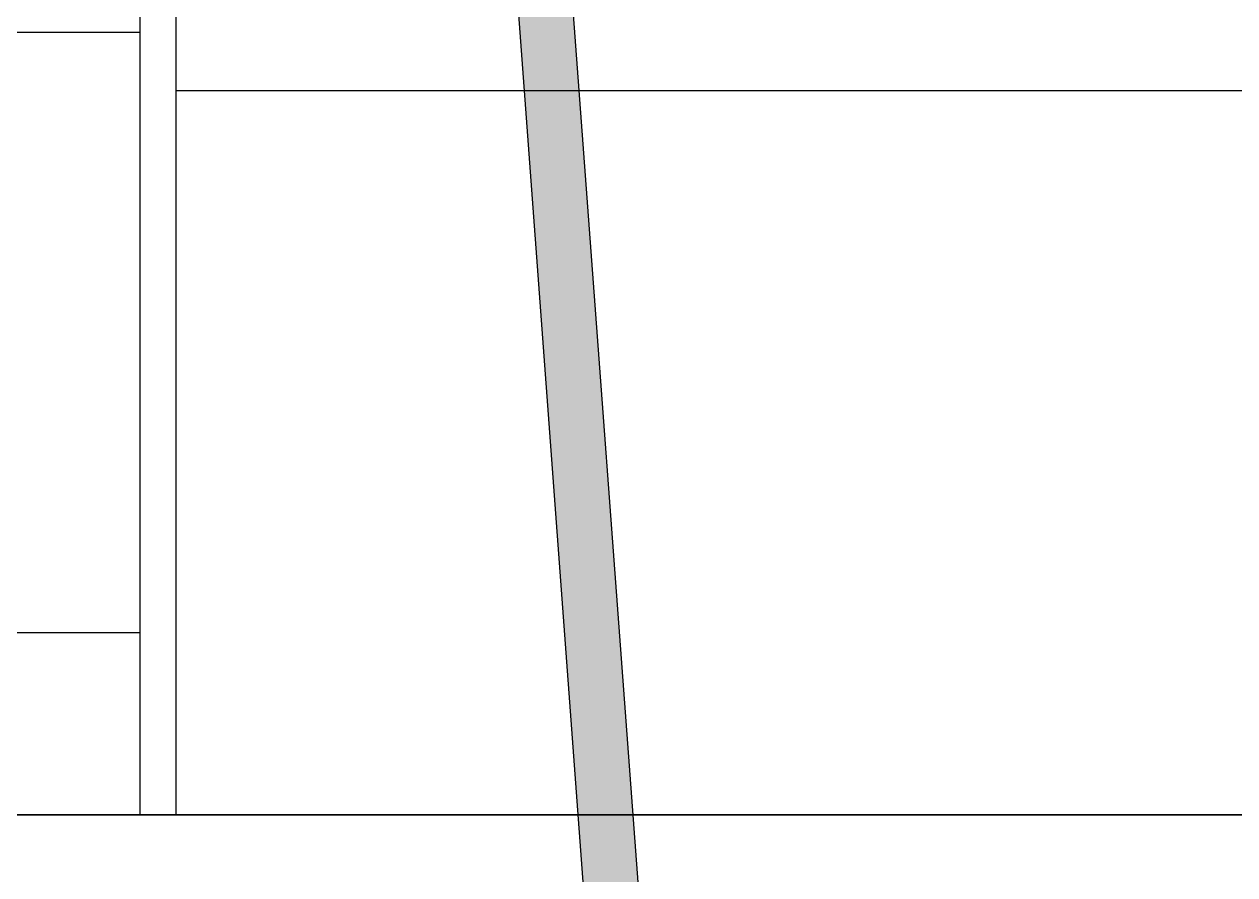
# Model space of a CAD drawing. Header units: metres. Extents: x 5805.4 to 5902.4, y 1788.4 to 1816.4.
# Drawn here: x 5847.915 to 5848.581, y 1789.087 to 1789.554 of the extents above; entities that cross this region are included whole.
import ezdxf

# ---------------------------------------------------------------- set-up
doc = ezdxf.new("R2010")
doc.units = ezdxf.units.M
doc.header["$LTSCALE"] = 0.02
doc.set_wipeout_variables(frame=1)
doc.layers.add('A-Muebles', color=7, linetype='Continuous')
doc.layers.add('HACHT', color=9, linetype='Continuous')
doc.layers.add('paredes', color=5, linetype='Continuous', lineweight=40)

# ---------------------------------------------------------------- blocks, each defined once
blk = doc.blocks.new('CASTER')
for p, q in [((-0.983, -0.254), (0.985, -0.254)), ((-0.983, -0.475), (-0.983, -0.254)), ((0.985, -0.254), (0.985, -0.475)), ((-0.983, -0.471), (0.52, -0.471)), ((-0.686, -0.475), (-0.686, -0.652)), ((0.52, -0.471), (0.985, -0.471)), ((0.614, -0.652), (0.614, -0.475)), ((-0.686, -0.652), (0.28, -2.685)), ((1.505, -1.005), (0.614, -0.652)), ((0.8, -2.685), (1.505, -1.005)), ((0.28, -2.685), (0.8, -2.685))]:
    blk.add_line(p, q)
blk.add_arc((0.532, -2.459), 1.469, 128.7974, 54.0441)
blk = doc.blocks.new('cres_cor_elev')
at = {"extrusion": (0, 0, -1)}
for p, q in [((-1.844, 66.43), (-1.844, 5.229)), ((23.418, 5.229), (23.418, 35.563)), ((-1.844, 5.229), (-2.231, 5.229)), ((-2.231, 5.229), (-2.231, 4.588)), ((23.563, 5.229), (23.418, 5.229)), ((23.563, 4.588), (23.563, 5.229)), ((-2.231, 4.588), (-2.231, 4.588)), ((23.563, 3.667), (23.563, 4.588)), ((23.563, 4.588), (23.563, 4.588))]:
    blk.add_line(p, q, dxfattribs=at)
for p, q in [((-1.844, 66.43), (-1.844, 5.229)), ((-1.844, 66.43), (-1.844, 5.229)), ((23.418, 5.229), (23.418, 35.563)), ((-1.844, 5.229), (-2.231, 5.229)), ((-2.231, 5.229), (-2.231, 4.588)), ((-2.231, 4.588), (-2.231, 5.229)), ((-2.231, 5.229), (21.496, 5.229)), ((23.563, 5.229), (23.418, 5.229)), ((23.418, 5.229), (23.563, 5.229)), ((23.563, 4.588), (23.563, 5.229)), ((23.563, 4.588), (23.563, 5.229)), ((-2.231, 4.588), (-2.231, 4.588)), ((-2.231, 4.588), (23.563, 4.588)), ((-2.231, 4.588), (-2.231, 3.667)), ((23.563, 3.667), (23.563, 4.588)), ((23.563, 4.588), (23.563, 4.588)), ((23.563, 4.588), (23.563, 3.667))]:
    blk.add_line(p, q)
blk.add_lwpolyline([(21.496, 5.229), (23.418, 5.229), (23.418, 35.563), (21.496, 35.563)], close=True)
for points in [[(-0.4, 3.453), (-0.4, 3.667), (1.568, 3.667), (1.568, 3.453), (1.28, 3.453), (1.271, 3.453), (1.271, 3.276), (0.96, 2.62), (1.129, 2.468), (1.273, 2.286), (1.377, 2.105), (1.461, 1.89), (1.519, 1.569), (1.522, 1.491), (1.517, 1.343), (1.493, 1.177), (1.426, 0.945), (1.32, 0.724), (1.133, 0.471), (0.976, 0.324), (0.749, 0.174), (0.481, 0.063), (0.126, 0.001), (0, 0), (-0.383, 0.065), (-0.752, 0.24), (-1.031, 0.477), (-1.231, 0.756), (-1.385, 1.171), (-1.415, 1.486), (-1.412, 1.56), (-1.348, 1.906), (-1.257, 2.131), (-1.098, 2.379), (-0.932, 2.557), (-0.855, 2.621), (-0.809, 2.657), (-0.92, 2.922), (-0.029, 3.276), (-0.029, 3.453)], [(19.603, 3.453), (19.603, 3.667), (21.572, 3.667), (21.572, 3.453), (21.283, 3.453), (21.274, 3.453), (21.274, 3.276), (20.963, 2.62), (21.133, 2.468), (21.276, 2.286), (21.381, 2.105), (21.464, 1.89), (21.522, 1.569), (21.526, 1.491), (21.52, 1.343), (21.497, 1.177), (21.43, 0.945), (21.324, 0.724), (21.136, 0.471), (20.979, 0.324), (20.752, 0.174), (20.485, 0.063), (20.129, 0.001), (20.003, 0), (19.621, 0.065), (19.251, 0.24), (18.972, 0.477), (18.772, 0.756), (18.619, 1.171), (18.588, 1.486), (18.591, 1.56), (18.655, 1.906), (18.746, 2.131), (18.905, 2.379), (19.071, 2.557), (19.148, 2.621), (19.195, 2.657), (19.083, 2.922), (19.975, 3.276), (19.975, 3.453)]]:
    blk.add_wipeout(points)
for p, q in [((-2.231, 3.667), (23.563, 3.667)), ((-2.231, 3.667), (23.563, 3.667)), ((23.563, 3.667), (-2.231, 3.667))]:
    blk.add_line(p, q, dxfattribs=at)
for p, q in [((-2.231, 3.667), (23.563, 3.667)), ((-2.231, 3.667), (23.563, 3.667)), ((23.563, 3.667), (-2.231, 3.667)), ((23.563, 3.667), (-2.231, 3.667))]:
    blk.add_line(p, q)
for points in [[(-0.4, 3.453), (-0.4, 3.667), (1.568, 3.667), (1.568, 3.453), (1.28, 3.453), (1.271, 3.453), (1.271, 3.276), (0.96, 2.62), (1.129, 2.468), (1.273, 2.286), (1.377, 2.105), (1.461, 1.89), (1.519, 1.569), (1.522, 1.491), (1.517, 1.343), (1.493, 1.177), (1.426, 0.945), (1.32, 0.724), (1.133, 0.471), (0.976, 0.324), (0.749, 0.174), (0.481, 0.063), (0.126, 0.001), (0, 0), (-0.383, 0.065), (-0.752, 0.24), (-1.031, 0.477), (-1.231, 0.756), (-1.385, 1.171), (-1.415, 1.486), (-1.412, 1.56), (-1.348, 1.906), (-1.257, 2.131), (-1.098, 2.379), (-0.932, 2.557), (-0.855, 2.621), (-0.809, 2.657), (-0.92, 2.922), (-0.029, 3.276), (-0.029, 3.453), (-0.4, 3.453), (-0.4, 3.453)], [(19.603, 3.453), (19.603, 3.667), (21.572, 3.667), (21.572, 3.453), (21.283, 3.453), (21.274, 3.453), (21.274, 3.276), (20.963, 2.62), (21.133, 2.468), (21.276, 2.286), (21.381, 2.105), (21.464, 1.89), (21.522, 1.569), (21.526, 1.491), (21.52, 1.343), (21.497, 1.177), (21.43, 0.945), (21.324, 0.724), (21.136, 0.471), (20.979, 0.324), (20.752, 0.174), (20.485, 0.063), (20.129, 0.001), (20.003, 0), (19.621, 0.065), (19.251, 0.24), (18.972, 0.477), (18.772, 0.756), (18.619, 1.171), (18.588, 1.486), (18.591, 1.56), (18.655, 1.906), (18.746, 2.131), (18.905, 2.379), (19.071, 2.557), (19.148, 2.621), (19.195, 2.657), (19.083, 2.922), (19.975, 3.276), (19.975, 3.453), (19.603, 3.453), (19.603, 3.453)]]:
    blk.add_lwpolyline(points, close=True)
at = {"extrusion": (0, 0, -1), "zscale": -1}
for p in [(-0.585, 3.927), (-20.589, 3.927)]:
    blk.add_blockref('CASTER', p, dxfattribs=at)
blk = doc.blocks.new('HNR_ZONE')
at = {"xscale": -1}
blk.add_blockref('cres_cor_elev', (36.384, 0), dxfattribs=at)
blk = doc.blocks.new('front_counter_new')
at = {"color": 1}
blk.add_lwpolyline([(8.966, 0), (194.981, 0), (194.981, 34), (8.966, 34)], close=True, dxfattribs=at)
blk.add_wipeout([(8.966, 0), (194.981, 0), (194.981, 34), (8.966, 34)], dxfattribs=at)
blk.add_wipeout([(8.966, 0), (204.929, 0), (204.929, 39.714), (8.966, 39.714)], dxfattribs=at)
for p, q in [((78.864, 39.714), (78.864, 0)), ((79.785, 0), (79.785, 39.714)), ((78.864, 4.599), (8.966, 4.599)), ((78.864, 4.599), (8.966, 4.599)), ((204.929, 0), (8.966, 0))]:
    blk.add_line(p, q, dxfattribs=at)
at = {"color": 9}
for p, q in [((78.864, 19.774), (51.391, 19.774)), ((134.048, 18.303), (79.785, 18.301))]:
    blk.add_line(p, q, dxfattribs=at)
blk = doc.blocks.new('SD')
at = {"layer": 'A-Muebles'}
h = blk.add_hatch(color=7, dxfattribs=at)
h.set_gradient(color1=(249, 247, 246), color2=(210, 195, 188), one_color=1, tint=0.78, name='CYLINDER')
h.paths.add_polyline_path([(6139.50514, 1969.42301), (6139.47506, 1969.42301), (6139.51151, 1968.93379), (6139.54162, 1968.93379)])
h.paths.add_polyline_path([(6139.06866, 1968.93379), (6139.09877, 1968.93379), (6139.13522, 1969.42301), (6139.10514, 1969.42301)])
at = {"layer": 'A-Muebles', "color": 8}
for points in [[(6139.06866, 1968.93379), (6139.10514, 1969.42301), (6139.50514, 1969.42301), (6139.54162, 1968.93379)], [(6139.47506, 1969.42301), (6139.51151, 1968.93379)]]:
    blk.add_lwpolyline(points, dxfattribs=at)

msp = doc.modelspace()

# ---------------------------------------------------------------- linework, layer by layer
at = {"layer": 'HACHT', "color": 7}
msp.add_lwpolyline([(5852.83007, 1789.11963), (5842.04676, 1789.11963)], dxfattribs=at)
at = {"layer": 'paredes'}
msp.add_lwpolyline([(5852.83007, 1789.11963), (5844.1713, 1789.11963)], dxfattribs=at)

# ---------------------------------------------------------------- next in the draw order: block references
at = {"xscale": 0.02539583333333333, "yscale": 0.02539583333333333, "zscale": 0.02539583333333333}
msp.add_blockref('HNR_ZONE', (5847.59989, 1789.12292), dxfattribs=at)

# ---------------------------------------------------------------- next in the draw order: block references
at = {"layer": 'A-Muebles', "color": 1, "xscale": 0.02174573391926585, "yscale": 0.02174573391926585, "zscale": 0.02174573391926585}
msp.add_blockref('front_counter_new', (5846.26368, 1789.11963), dxfattribs=at)

# ---------------------------------------------------------------- next in the draw order: block references
msp.add_blockref('SD', (-291.28836, -179.86352))

doc.saveas('drawing.dxf')
